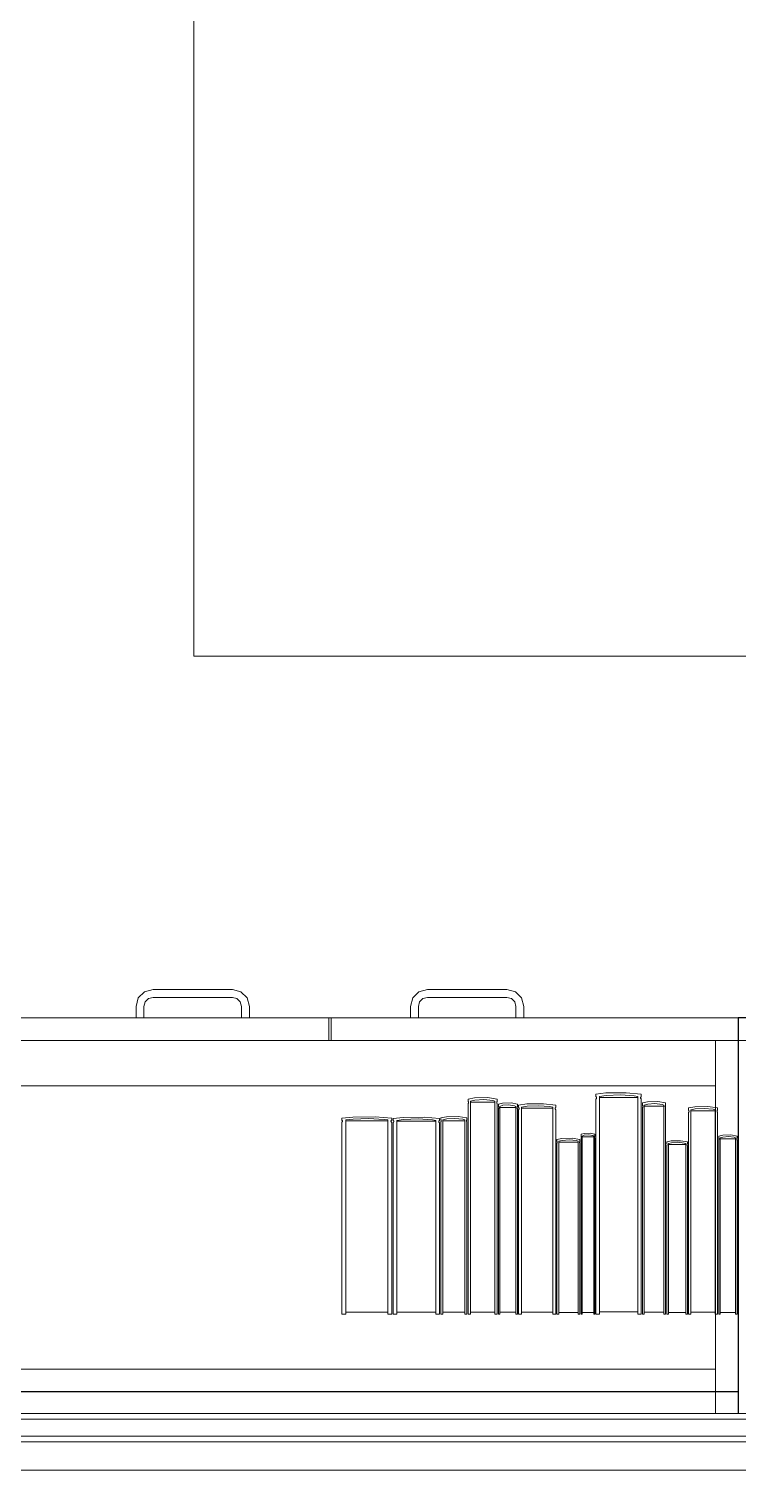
# Model space of a CAD drawing. Header units: inches. Extents: x -38 to 5698, y -33 to 92.
# Drawn here: x 196.239 to 196.864, y 18.6 to 19.871 of the extents above; entities that cross this region are included whole.
import ezdxf

# ---------------------------------------------------------------- set-up
doc = ezdxf.new("R2010")
doc.units = ezdxf.units.IN
doc.header["$MEASUREMENT"] = 0
doc.set_wipeout_variables(frame=1)
doc.linetypes.add('Wipeout_Contour', pattern=[1, 0, -1])
for name, color, linetype in [('02 _ ARQ _ ZON _ Espacio.3D', 7, 'Continuous'), ('Acabado - Muros', 7, 'Continuous'), ('Interior - Mobiliario', 7, 'Continuous')]:
    doc.layers.add(name, color=color, linetype=linetype)

msp = doc.modelspace()

# ---------------------------------------------------------------- linework, layer by layer
at = {"layer": '02 _ ARQ _ ZON _ Espacio.3D', "color": 254, "linetype": 'Continuous', "lineweight": 0, "flags": 128}
for points in [[(205.02, 18.65), (205.02, 29.6999), (193.32, 29.6999), (193.32, 25.3384), (194.57, 25.3384), (194.57, 25.1632), (193.32, 25.1632), (193.32, 18.6489)], [(205.0199, 6.5), (205.02, 18.6001), (193.32, 18.6001), (193.32, 6.5)]]:
    msp.add_lwpolyline(points, close=True, dxfattribs=at)
at = {"layer": 'Interior - Mobiliario', "color": 175, "linetype": 'Continuous', "lineweight": 13}
for p, q in [((196.3406, 19.022), (196.3351, 19.0165)), ((196.3481, 19.024), (196.3406, 19.022)), ((196.4181, 19.024), (196.3481, 19.024)), ((196.4256, 19.022), (196.4181, 19.024)), ((196.4311, 19.0165), (196.4256, 19.022)), ((196.5771, 19.0165), (196.5826, 19.022)), ((196.5826, 19.022), (196.5901, 19.024)), ((196.5901, 19.024), (196.6601, 19.024)), ((196.6601, 19.024), (196.6676, 19.022)), ((196.6676, 19.022), (196.6731, 19.0165)), ((196.3351, 19.0165), (196.3331, 19.009)), ((196.3331, 19.009), (196.3331, 18.999)), ((196.3401, 19.009), (196.3412, 19.013)), ((196.3401, 18.999), (196.3401, 19.009)), ((196.3412, 19.013), (196.3441, 19.0159)), ((196.3441, 19.0159), (196.3481, 19.017)), ((196.3481, 19.017), (196.4181, 19.017)), ((196.4181, 19.017), (196.4221, 19.0159)), ((196.4221, 19.0159), (196.425, 19.013)), ((196.425, 19.013), (196.4261, 19.009)), ((196.4261, 19.009), (196.4261, 18.999)), ((196.4331, 19.009), (196.4311, 19.0165)), ((196.4331, 18.999), (196.4331, 19.009)), ((196.5751, 19.009), (196.5771, 19.0165)), ((196.5751, 18.999), (196.5751, 19.009)), ((196.5832, 19.013), (196.5821, 19.009)), ((196.5821, 19.009), (196.5821, 18.999)), ((196.5861, 19.0159), (196.5832, 19.013)), ((196.5901, 19.017), (196.5861, 19.0159)), ((196.6601, 19.017), (196.5901, 19.017)), ((196.6641, 19.0159), (196.6601, 19.017)), ((196.667, 19.013), (196.6641, 19.0159)), ((196.6681, 19.009), (196.667, 19.013)), ((196.6681, 18.999), (196.6681, 19.009)), ((196.6731, 19.0165), (196.6751, 19.009)), ((196.6751, 19.009), (196.6751, 18.999)), ((196.8841, 18.999), (195.3841, 18.999)), ((195.4041, 18.999), (196.8641, 18.999)), ((195.4041, 18.999), (196.8641, 18.999)), ((196.1441, 18.999), (196.5031, 18.999)), ((196.3331, 18.999), (196.3401, 18.999)), ((196.4261, 18.999), (196.4331, 18.999)), ((196.5031, 18.999), (196.5031, 18.979)), ((196.8641, 18.999), (196.5051, 18.999)), ((196.5051, 18.999), (196.5051, 18.979)), ((196.5821, 18.999), (196.5751, 18.999)), ((196.6751, 18.999), (196.6681, 18.999)), ((196.8641, 18.999), (196.8841, 18.999)), ((196.8641, 18.999), (196.8641, 18.979)), ((195.4041, 18.979), (196.8641, 18.979)), ((195.4041, 18.979), (196.8641, 18.979)), ((195.4041, 18.979), (196.8641, 18.979)), ((195.4241, 18.979), (196.8441, 18.979)), ((196.1441, 18.979), (196.5031, 18.979)), ((196.8641, 18.979), (196.5051, 18.979)), ((196.8441, 18.979), (196.8841, 18.979)), ((196.8441, 18.979), (196.8441, 18.939)), ((196.8641, 18.979), (196.8641, 18.669)), ((196.8441, 18.939), (195.4241, 18.939)), ((196.7386, 18.9316), (196.7474, 18.9327)), ((196.7386, 18.9295), (196.7386, 18.9316)), ((196.7478, 18.9306), (196.7418, 18.9297)), ((196.7474, 18.9327), (196.7653, 18.9329)), ((196.7602, 18.9311), (196.7478, 18.9306)), ((196.7725, 18.9303), (196.7602, 18.9311)), ((196.7653, 18.9329), (196.7787, 18.9316)), ((196.7755, 18.9297), (196.7725, 18.9303)), ((196.7787, 18.9316), (196.7787, 18.9295)), ((196.8441, 18.939), (196.8441, 18.689)), ((196.6259, 18.9273), (196.6316, 18.9284)), ((196.6259, 18.9253), (196.6259, 18.9273)), ((196.626, 18.9252), (196.6259, 18.9253)), ((196.6259, 18.9232), (196.6261, 18.9233)), ((196.6259, 18.7376), (196.6259, 18.9232)), ((196.6262, 18.9249), (196.626, 18.9252)), ((196.6261, 18.9233), (196.6262, 18.9236)), ((196.6263, 18.9247), (196.6262, 18.9249)), ((196.6262, 18.9236), (196.6263, 18.9238)), ((196.6263, 18.9244), (196.6263, 18.9247)), ((196.6263, 18.9241), (196.6263, 18.9244)), ((196.6263, 18.9238), (196.6263, 18.9241)), ((196.6318, 18.9263), (196.628, 18.9254)), ((196.628, 18.9254), (196.628, 18.7376)), ((196.628, 18.9245), (196.6496, 18.9245)), ((196.6316, 18.9284), (196.6431, 18.9286)), ((196.6398, 18.9268), (196.6318, 18.9263)), ((196.6476, 18.926), (196.6398, 18.9268)), ((196.6431, 18.9286), (196.6517, 18.9273)), ((196.6496, 18.9254), (196.6476, 18.926)), ((196.6496, 18.7376), (196.6496, 18.9254)), ((196.6513, 18.9246), (196.6512, 18.9243)), ((196.6512, 18.9243), (196.6512, 18.924)), ((196.6512, 18.924), (196.6513, 18.9238)), ((196.6514, 18.9249), (196.6513, 18.9246)), ((196.6513, 18.9238), (196.6514, 18.9235)), ((196.6515, 18.9251), (196.6514, 18.9249)), ((196.6514, 18.9235), (196.6516, 18.9233)), ((196.6517, 18.9253), (196.6515, 18.9251)), ((196.6516, 18.9233), (196.6517, 18.9232)), ((196.6517, 18.9273), (196.6517, 18.9253)), ((196.6517, 18.9232), (196.6517, 18.7376)), ((196.6527, 18.9228), (196.6563, 18.9238)), ((196.6527, 18.9208), (196.6527, 18.9228)), ((196.6527, 18.9207), (196.6527, 18.9208)), ((196.6528, 18.9204), (196.6527, 18.9207)), ((196.6527, 18.9189), (196.6528, 18.9191)), ((196.6527, 18.9187), (196.6527, 18.9189)), ((196.6527, 18.7376), (196.6527, 18.9187)), ((196.6529, 18.9202), (196.6528, 18.9204)), ((196.6528, 18.9191), (196.6529, 18.9194)), ((196.6529, 18.9199), (196.6529, 18.9202)), ((196.6529, 18.9196), (196.6529, 18.9199)), ((196.6529, 18.9194), (196.6529, 18.9196)), ((196.6565, 18.9218), (196.654, 18.9209)), ((196.654, 18.9209), (196.654, 18.7376)), ((196.654, 18.92), (196.6681, 18.92)), ((196.6563, 18.9238), (196.6638, 18.924)), ((196.6617, 18.9223), (196.6565, 18.9218)), ((196.6668, 18.9215), (196.6617, 18.9223)), ((196.6638, 18.924), (196.6694, 18.9228)), ((196.6681, 18.9209), (196.6668, 18.9215)), ((196.6681, 18.7376), (196.6681, 18.9209)), ((196.6692, 18.9201), (196.6691, 18.9199)), ((196.6691, 18.9199), (196.6691, 18.9196)), ((196.6691, 18.9196), (196.6692, 18.9193)), ((196.6693, 18.9206), (196.6692, 18.9204)), ((196.6692, 18.9204), (196.6692, 18.9201)), ((196.6692, 18.9193), (196.6693, 18.9191)), ((196.6694, 18.9208), (196.6693, 18.9206)), ((196.6693, 18.9191), (196.6694, 18.9188)), ((196.6694, 18.9228), (196.6694, 18.9208)), ((196.6694, 18.9188), (196.6694, 18.9187)), ((196.6694, 18.9187), (196.6694, 18.7376)), ((196.6704, 18.922), (196.6776, 18.923)), ((196.6704, 18.92), (196.6704, 18.922)), ((196.6706, 18.9199), (196.6704, 18.92)), ((196.6704, 18.9179), (196.6706, 18.9181)), ((196.6704, 18.7376), (196.6704, 18.9179)), ((196.6708, 18.9196), (196.6706, 18.9199)), ((196.6706, 18.9181), (196.6708, 18.9183)), ((196.6709, 18.9194), (196.6708, 18.9196)), ((196.6708, 18.9183), (196.6709, 18.9186)), ((196.671, 18.9191), (196.6709, 18.9194)), ((196.6709, 18.9186), (196.671, 18.9188)), ((196.671, 18.9188), (196.671, 18.9191)), ((196.678, 18.921), (196.673, 18.9201)), ((196.673, 18.9201), (196.673, 18.7376)), ((196.673, 18.9192), (196.7006, 18.9192)), ((196.6776, 18.923), (196.6923, 18.9232)), ((196.6881, 18.9214), (196.678, 18.921)), ((196.6981, 18.9207), (196.6881, 18.9214)), ((196.6923, 18.9232), (196.7032, 18.922)), ((196.7006, 18.9201), (196.6981, 18.9207)), ((196.7006, 18.7376), (196.7006, 18.9201)), ((196.7029, 18.9196), (196.7027, 18.9193)), ((196.7027, 18.9193), (196.7027, 18.9191)), ((196.7027, 18.9191), (196.7027, 18.9188)), ((196.7027, 18.9188), (196.7028, 18.9185)), ((196.7028, 18.9185), (196.7029, 18.9183)), ((196.703, 18.9198), (196.7029, 18.9196)), ((196.7029, 18.9183), (196.7031, 18.918)), ((196.7032, 18.92), (196.703, 18.9198)), ((196.7031, 18.918), (196.7032, 18.9179)), ((196.7032, 18.922), (196.7032, 18.92)), ((196.7032, 18.9179), (196.7032, 18.7376)), ((196.7388, 18.9294), (196.7386, 18.9295)), ((196.7386, 18.9274), (196.7389, 18.9275)), ((196.7386, 18.7376), (196.7386, 18.9274)), ((196.739, 18.9292), (196.7388, 18.9294)), ((196.7389, 18.9275), (196.7391, 18.9278)), ((196.7392, 18.9289), (196.739, 18.9292)), ((196.7391, 18.9278), (196.7392, 18.9281)), ((196.7393, 18.9286), (196.7392, 18.9289)), ((196.7392, 18.9281), (196.7393, 18.9283)), ((196.7393, 18.9283), (196.7393, 18.9286)), ((196.7418, 18.9297), (196.7418, 18.7376)), ((196.7418, 18.9287), (196.7755, 18.9287)), ((196.7755, 18.7376), (196.7755, 18.9297)), ((196.7781, 18.9289), (196.778, 18.9286)), ((196.778, 18.9286), (196.778, 18.9283)), ((196.778, 18.9283), (196.7781, 18.928)), ((196.7783, 18.9291), (196.7781, 18.9289)), ((196.7781, 18.928), (196.7783, 18.9277)), ((196.7785, 18.9294), (196.7783, 18.9291)), ((196.7783, 18.9277), (196.7785, 18.9275)), ((196.7787, 18.9295), (196.7785, 18.9294)), ((196.7785, 18.9275), (196.7787, 18.9274)), ((196.7787, 18.9274), (196.7787, 18.7376)), ((196.7797, 18.9239), (196.7842, 18.9249)), ((196.7797, 18.9219), (196.7797, 18.9239)), ((196.7798, 18.9217), (196.7797, 18.9219)), ((196.7797, 18.9198), (196.7798, 18.9199)), ((196.7797, 18.7376), (196.7797, 18.9198)), ((196.7799, 18.9215), (196.7798, 18.9217)), ((196.7798, 18.9199), (196.7799, 18.9202)), ((196.78, 18.9213), (196.7799, 18.9215)), ((196.7799, 18.9202), (196.78, 18.9204)), ((196.78, 18.921), (196.78, 18.9213)), ((196.78, 18.9207), (196.78, 18.921)), ((196.78, 18.9204), (196.78, 18.9207)), ((196.7844, 18.9229), (196.7813, 18.922)), ((196.7813, 18.922), (196.7813, 18.7376)), ((196.7813, 18.9211), (196.7985, 18.9211)), ((196.7842, 18.9249), (196.7933, 18.9251)), ((196.7907, 18.9233), (196.7844, 18.9229)), ((196.797, 18.9226), (196.7907, 18.9233)), ((196.7933, 18.9251), (196.8001, 18.9239)), ((196.7985, 18.922), (196.797, 18.9226)), ((196.7985, 18.7376), (196.7985, 18.922)), ((196.7999, 18.9215), (196.7998, 18.9212)), ((196.7998, 18.9212), (196.7998, 18.9209)), ((196.7998, 18.9209), (196.7998, 18.9207)), ((196.7998, 18.9207), (196.7999, 18.9204)), ((196.8, 18.9217), (196.7999, 18.9215)), ((196.7999, 18.9204), (196.7999, 18.9201)), ((196.7999, 18.9201), (196.8001, 18.9199)), ((196.8001, 18.9219), (196.8, 18.9217)), ((196.8001, 18.9239), (196.8001, 18.9219)), ((196.8001, 18.9199), (196.8001, 18.9198)), ((196.8001, 18.9198), (196.8001, 18.7376)), ((196.8203, 18.9196), (196.826, 18.9206)), ((196.8203, 18.9176), (196.8203, 18.9196)), ((196.8204, 18.9175), (196.8203, 18.9176)), ((196.8206, 18.9173), (196.8204, 18.9175)), ((196.8207, 18.9171), (196.8206, 18.9173)), ((196.8262, 18.9186), (196.8224, 18.9178)), ((196.8224, 18.9178), (196.8224, 18.7376)), ((196.826, 18.9206), (196.8374, 18.9208)), ((196.8341, 18.9191), (196.8262, 18.9186)), ((196.842, 18.9183), (196.8341, 18.9191)), ((196.8374, 18.9208), (196.846, 18.9196)), ((196.8439, 18.9178), (196.842, 18.9183)), ((196.8439, 18.7376), (196.8439, 18.9178)), ((196.8457, 18.9173), (196.8456, 18.917)), ((196.8459, 18.9175), (196.8457, 18.9173)), ((196.846, 18.9176), (196.8459, 18.9175)), ((196.846, 18.9196), (196.846, 18.9176)), ((196.5145, 18.9106), (196.5242, 18.9115)), ((196.5145, 18.9087), (196.5145, 18.9106)), ((196.5147, 18.9086), (196.5145, 18.9087)), ((196.5145, 18.9068), (196.5147, 18.9069)), ((196.5145, 18.7376), (196.5145, 18.9068)), ((196.5149, 18.9084), (196.5147, 18.9086)), ((196.5147, 18.9069), (196.515, 18.9072)), ((196.5151, 18.9082), (196.5149, 18.9084)), ((196.515, 18.9072), (196.5151, 18.9074)), ((196.5152, 18.9079), (196.5151, 18.9082)), ((196.5151, 18.9074), (196.5152, 18.9077)), ((196.5152, 18.9077), (196.5152, 18.9079)), ((196.5246, 18.9097), (196.518, 18.9089)), ((196.518, 18.9089), (196.518, 18.7376)), ((196.518, 18.908), (196.5551, 18.908)), ((196.5242, 18.9115), (196.5439, 18.9118)), ((196.5382, 18.9101), (196.5246, 18.9097)), ((196.5518, 18.9094), (196.5382, 18.9101)), ((196.5439, 18.9118), (196.5587, 18.9106)), ((196.5551, 18.9089), (196.5518, 18.9094)), ((196.5551, 18.7376), (196.5551, 18.9089)), ((196.558, 18.9081), (196.5579, 18.9079)), ((196.5579, 18.9079), (196.5579, 18.9076)), ((196.5579, 18.9076), (196.558, 18.9074)), ((196.5582, 18.9084), (196.558, 18.9081)), ((196.558, 18.9074), (196.5582, 18.9071)), ((196.5584, 18.9086), (196.5582, 18.9084)), ((196.5582, 18.9071), (196.5585, 18.9069)), ((196.5587, 18.9087), (196.5584, 18.9086)), ((196.5585, 18.9069), (196.5587, 18.9068)), ((196.5587, 18.9106), (196.5587, 18.9087)), ((196.5587, 18.9068), (196.5587, 18.7376)), ((196.5597, 18.9103), (196.5687, 18.9112)), ((196.5597, 18.9084), (196.5597, 18.9103)), ((196.5598, 18.9083), (196.5597, 18.9084)), ((196.5597, 18.9065), (196.5599, 18.9066)), ((196.5597, 18.7376), (196.5597, 18.9065)), ((196.5601, 18.9081), (196.5598, 18.9083)), ((196.5599, 18.9066), (196.5601, 18.9068)), ((196.5603, 18.9078), (196.5601, 18.9081)), ((196.5601, 18.9068), (196.5603, 18.9071)), ((196.5603, 18.9076), (196.5603, 18.9078)), ((196.5604, 18.9073), (196.5603, 18.9076)), ((196.5603, 18.9071), (196.5604, 18.9073)), ((196.5691, 18.9093), (196.563, 18.9085)), ((196.563, 18.9085), (196.563, 18.7376)), ((196.563, 18.9077), (196.5975, 18.9077)), ((196.5687, 18.9112), (196.5871, 18.9114)), ((196.5818, 18.9098), (196.5691, 18.9093)), ((196.5944, 18.909), (196.5818, 18.9098)), ((196.5871, 18.9114), (196.6008, 18.9103)), ((196.5975, 18.9085), (196.5944, 18.909)), ((196.5975, 18.7376), (196.5975, 18.9085)), ((196.6002, 18.9078), (196.6001, 18.9075)), ((196.6001, 18.9075), (196.6001, 18.9073)), ((196.6001, 18.9073), (196.6002, 18.907)), ((196.6004, 18.908), (196.6002, 18.9078)), ((196.6002, 18.907), (196.6004, 18.9068)), ((196.6006, 18.9082), (196.6004, 18.908)), ((196.6004, 18.9068), (196.6007, 18.9066)), ((196.6008, 18.9084), (196.6006, 18.9082)), ((196.6007, 18.9066), (196.6008, 18.9065)), ((196.6008, 18.9103), (196.6008, 18.9084)), ((196.6008, 18.9065), (196.6008, 18.7376)), ((196.6018, 18.9108), (196.6069, 18.9118)), ((196.6018, 18.909), (196.6018, 18.9108)), ((196.6019, 18.9089), (196.6018, 18.909)), ((196.6018, 18.907), (196.6019, 18.9072)), ((196.6018, 18.7376), (196.6018, 18.907)), ((196.6021, 18.9086), (196.6019, 18.9089)), ((196.6019, 18.9072), (196.6021, 18.9074)), ((196.6022, 18.9084), (196.6021, 18.9086)), ((196.6021, 18.9074), (196.6022, 18.9076)), ((196.6022, 18.9082), (196.6022, 18.9084)), ((196.6022, 18.9079), (196.6022, 18.9082)), ((196.6022, 18.9076), (196.6022, 18.9079)), ((196.6071, 18.9099), (196.6037, 18.9091)), ((196.6037, 18.9091), (196.6037, 18.7376)), ((196.6037, 18.9082), (196.6231, 18.9082)), ((196.6069, 18.9118), (196.6172, 18.912)), ((196.6142, 18.9103), (196.6071, 18.9099)), ((196.6213, 18.9096), (196.6142, 18.9103)), ((196.6172, 18.912), (196.6249, 18.9108)), ((196.6231, 18.9091), (196.6213, 18.9096)), ((196.6231, 18.7376), (196.6231, 18.9091)), ((196.6246, 18.9084), (196.6245, 18.9081)), ((196.6245, 18.9081), (196.6245, 18.9078)), ((196.6245, 18.9078), (196.6246, 18.9076)), ((196.6247, 18.9086), (196.6246, 18.9084)), ((196.6246, 18.9076), (196.6247, 18.9074)), ((196.6248, 18.9088), (196.6247, 18.9086)), ((196.6247, 18.9074), (196.6248, 18.9071)), ((196.6249, 18.909), (196.6248, 18.9088)), ((196.6248, 18.9071), (196.6249, 18.907)), ((196.6249, 18.9108), (196.6249, 18.909)), ((196.6249, 18.907), (196.6249, 18.7376)), ((196.8203, 18.9156), (196.8205, 18.9158)), ((196.8203, 18.7376), (196.8203, 18.9156)), ((196.8205, 18.9158), (196.8206, 18.916)), ((196.8206, 18.916), (196.8207, 18.9163)), ((196.8208, 18.9168), (196.8207, 18.9171)), ((196.8207, 18.9163), (196.8208, 18.9165)), ((196.8208, 18.9165), (196.8208, 18.9168)), ((196.8224, 18.9169), (196.8439, 18.9169)), ((196.8456, 18.917), (196.8456, 18.9167)), ((196.8456, 18.9167), (196.8456, 18.9165)), ((196.8456, 18.9165), (196.8456, 18.9162)), ((196.8456, 18.9162), (196.8457, 18.916)), ((196.8457, 18.916), (196.8459, 18.9157)), ((196.8459, 18.9157), (196.846, 18.9156)), ((196.846, 18.9156), (196.846, 18.7376)), ((196.7042, 18.8917), (196.7087, 18.8926)), ((196.7042, 18.8901), (196.7042, 18.8917)), ((196.7087, 18.8926), (196.7178, 18.8928)), ((196.7178, 18.8928), (196.7246, 18.8917)), ((196.7246, 18.8917), (196.7246, 18.8901)), ((196.7256, 18.8963), (196.7282, 18.8971)), ((196.7256, 18.8945), (196.7256, 18.8963)), ((196.7256, 18.8944), (196.7256, 18.8945)), ((196.7257, 18.8942), (196.7256, 18.8944)), ((196.7256, 18.8928), (196.7257, 18.8929)), ((196.7256, 18.7376), (196.7256, 18.8928)), ((196.7258, 18.894), (196.7257, 18.8942)), ((196.7257, 18.8931), (196.7258, 18.8933)), ((196.7257, 18.8929), (196.7257, 18.8931)), ((196.7258, 18.8938), (196.7258, 18.894)), ((196.7258, 18.8936), (196.7258, 18.8938)), ((196.7258, 18.8933), (196.7258, 18.8936)), ((196.7284, 18.8954), (196.7266, 18.8947)), ((196.7266, 18.8947), (196.7266, 18.7376)), ((196.7266, 18.8939), (196.7367, 18.8939)), ((196.7282, 18.8971), (196.7336, 18.8973)), ((196.7321, 18.8958), (196.7284, 18.8954)), ((196.7358, 18.8951), (196.7321, 18.8958)), ((196.7336, 18.8973), (196.7376, 18.8963)), ((196.7367, 18.8947), (196.7358, 18.8951)), ((196.7367, 18.7376), (196.7367, 18.8947)), ((196.7375, 18.894), (196.7374, 18.8937)), ((196.7374, 18.8937), (196.7374, 18.8935)), ((196.7374, 18.8935), (196.7375, 18.8933)), ((196.7376, 18.8944), (196.7375, 18.8942)), ((196.7375, 18.8942), (196.7375, 18.894)), ((196.7375, 18.8933), (196.7375, 18.8931)), ((196.7375, 18.8931), (196.7376, 18.8929)), ((196.7376, 18.8963), (196.7376, 18.8945)), ((196.7376, 18.8945), (196.7376, 18.8944)), ((196.7376, 18.8929), (196.7376, 18.8928)), ((196.7376, 18.8928), (196.7376, 18.7376)), ((196.847, 18.8947), (196.8505, 18.8955)), ((196.847, 18.893), (196.847, 18.8947)), ((196.8471, 18.8929), (196.847, 18.893)), ((196.8472, 18.8927), (196.8471, 18.8929)), ((196.8472, 18.8925), (196.8472, 18.8927)), ((196.8473, 18.8923), (196.8472, 18.8925)), ((196.8472, 18.8918), (196.8473, 18.892)), ((196.8472, 18.8916), (196.8472, 18.8918)), ((196.8473, 18.892), (196.8473, 18.8923)), ((196.8507, 18.8938), (196.8483, 18.8931)), ((196.8483, 18.8931), (196.8483, 18.7376)), ((196.8483, 18.8923), (196.8618, 18.8923)), ((196.8505, 18.8955), (196.8577, 18.8957)), ((196.8557, 18.8942), (196.8507, 18.8938)), ((196.8606, 18.8936), (196.8557, 18.8942)), ((196.8577, 18.8957), (196.8631, 18.8947)), ((196.8618, 18.8931), (196.8606, 18.8936)), ((196.8618, 18.7376), (196.8618, 18.8931)), ((196.8629, 18.8924), (196.8628, 18.8922)), ((196.8628, 18.8922), (196.8628, 18.892)), ((196.8628, 18.892), (196.8629, 18.8917)), ((196.863, 18.8929), (196.8629, 18.8926)), ((196.8629, 18.8926), (196.8629, 18.8924)), ((196.8629, 18.8917), (196.8629, 18.8915)), ((196.8631, 18.893), (196.863, 18.8929)), ((196.8631, 18.8947), (196.8631, 18.893)), ((196.7043, 18.89), (196.7042, 18.8901)), ((196.7042, 18.8884), (196.7043, 18.8885)), ((196.7042, 18.7376), (196.7042, 18.8884)), ((196.7044, 18.8898), (196.7043, 18.89)), ((196.7043, 18.8885), (196.7044, 18.8887)), ((196.7045, 18.8896), (196.7044, 18.8898)), ((196.7044, 18.8887), (196.7045, 18.8889)), ((196.7046, 18.8894), (196.7045, 18.8896)), ((196.7045, 18.8889), (196.7046, 18.8891)), ((196.7046, 18.8891), (196.7046, 18.8894)), ((196.7089, 18.8909), (196.7059, 18.8902)), ((196.7059, 18.8902), (196.7059, 18.7376)), ((196.7059, 18.8894), (196.723, 18.8894)), ((196.7152, 18.8913), (196.7089, 18.8909)), ((196.7214, 18.8907), (196.7152, 18.8913)), ((196.723, 18.8902), (196.7214, 18.8907)), ((196.723, 18.7376), (196.723, 18.8902)), ((196.7244, 18.8897), (196.7243, 18.8895)), ((196.7243, 18.8895), (196.7243, 18.8893)), ((196.7243, 18.8893), (196.7243, 18.8891)), ((196.7243, 18.8891), (196.7243, 18.8889)), ((196.7243, 18.8889), (196.7244, 18.8886)), ((196.7245, 18.8899), (196.7244, 18.8897)), ((196.7244, 18.8886), (196.7245, 18.8885)), ((196.7246, 18.8901), (196.7245, 18.8899)), ((196.7245, 18.8885), (196.7246, 18.8884)), ((196.7246, 18.8884), (196.7246, 18.7376)), ((196.8011, 18.8896), (196.8051, 18.8904)), ((196.8011, 18.8879), (196.8011, 18.8896)), ((196.8012, 18.8879), (196.8011, 18.8879)), ((196.8011, 18.8863), (196.8012, 18.8864)), ((196.8011, 18.7376), (196.8011, 18.8863)), ((196.8013, 18.8877), (196.8012, 18.8879)), ((196.8012, 18.8864), (196.8013, 18.8866)), ((196.8014, 18.8874), (196.8013, 18.8877)), ((196.8013, 18.8866), (196.8014, 18.8868)), ((196.8014, 18.8872), (196.8014, 18.8874)), ((196.8014, 18.887), (196.8014, 18.8872)), ((196.8014, 18.8868), (196.8014, 18.887)), ((196.8053, 18.8888), (196.8026, 18.8881)), ((196.8026, 18.8881), (196.8026, 18.7376)), ((196.8026, 18.8873), (196.8179, 18.8873)), ((196.8051, 18.8904), (196.8133, 18.8906)), ((196.8109, 18.8892), (196.8053, 18.8888)), ((196.8165, 18.8885), (196.8109, 18.8892)), ((196.8133, 18.8906), (196.8193, 18.8896)), ((196.8179, 18.8881), (196.8165, 18.8885)), ((196.8179, 18.7376), (196.8179, 18.8881)), ((196.8191, 18.8874), (196.819, 18.8872)), ((196.819, 18.8872), (196.819, 18.887)), ((196.819, 18.887), (196.8191, 18.8867)), ((196.8192, 18.8878), (196.8191, 18.8876)), ((196.8191, 18.8876), (196.8191, 18.8874)), ((196.8191, 18.8867), (196.8192, 18.8865)), ((196.8193, 18.8879), (196.8192, 18.8878)), ((196.8192, 18.8865), (196.8193, 18.8863)), ((196.8193, 18.8896), (196.8193, 18.8879)), ((196.8193, 18.8863), (196.8193, 18.8863)), ((196.8193, 18.8863), (196.8193, 18.7376)), ((196.847, 18.8912), (196.8471, 18.8914)), ((196.847, 18.7376), (196.847, 18.8912)), ((196.8471, 18.8914), (196.8472, 18.8916)), ((196.8629, 18.8915), (196.863, 18.8913)), ((196.863, 18.8913), (196.8631, 18.8912)), ((196.8631, 18.8912), (196.8631, 18.7376)), ((196.5551, 18.7394), (196.518, 18.7394)), ((196.5975, 18.7394), (196.563, 18.7394)), ((196.6231, 18.7394), (196.6037, 18.7394)), ((196.6496, 18.7395), (196.628, 18.7395)), ((196.6681, 18.7395), (196.654, 18.7395)), ((196.7006, 18.7395), (196.673, 18.7395)), ((196.723, 18.7392), (196.7059, 18.7392)), ((196.7367, 18.7392), (196.7266, 18.7392)), ((196.7755, 18.7396), (196.7418, 18.7396)), ((196.7985, 18.7395), (196.7813, 18.7395)), ((196.8179, 18.7392), (196.8026, 18.7392)), ((196.8439, 18.7395), (196.8224, 18.7395)), ((196.8618, 18.7392), (196.8483, 18.7392)), ((196.518, 18.7376), (196.5145, 18.7376)), ((196.5587, 18.7376), (196.5551, 18.7376)), ((196.563, 18.7376), (196.5597, 18.7376)), ((196.6008, 18.7376), (196.5975, 18.7376)), ((196.6037, 18.7376), (196.6018, 18.7376)), ((196.6249, 18.7376), (196.6231, 18.7376)), ((196.628, 18.7376), (196.6259, 18.7376)), ((196.6517, 18.7376), (196.6496, 18.7376)), ((196.654, 18.7376), (196.6527, 18.7376)), ((196.6694, 18.7376), (196.6681, 18.7376)), ((196.673, 18.7376), (196.6704, 18.7376)), ((196.7032, 18.7376), (196.7006, 18.7376)), ((196.7059, 18.7376), (196.7042, 18.7376)), ((196.7246, 18.7376), (196.723, 18.7376)), ((196.7266, 18.7376), (196.7256, 18.7376)), ((196.7376, 18.7376), (196.7367, 18.7376)), ((196.7418, 18.7376), (196.7386, 18.7376)), ((196.7787, 18.7376), (196.7755, 18.7376)), ((196.7813, 18.7376), (196.7797, 18.7376)), ((196.8001, 18.7376), (196.7985, 18.7376)), ((196.8026, 18.7376), (196.8011, 18.7376)), ((196.8193, 18.7376), (196.8179, 18.7376)), ((196.8224, 18.7376), (196.8203, 18.7376)), ((196.846, 18.7376), (196.8439, 18.7376)), ((196.8483, 18.7376), (196.847, 18.7376)), ((196.8631, 18.7376), (196.8618, 18.7376)), ((195.4241, 18.689), (196.8441, 18.689)), ((196.8641, 18.669), (195.4041, 18.669))]:
    msp.add_line(p, q, dxfattribs=at)
at = {"layer": 'Interior - Mobiliario', "color": 175, "linetype": 'Continuous', "lineweight": 30}
msp.add_line((196.8841, 18.999), (196.8641, 18.999), dxfattribs=at)
at = {"layer": 'Interior - Mobiliario', "color": 175, "linetype": 'Continuous', "lineweight": 13, "flags": 128}
msp.add_lwpolyline([(196.8841, 20.618), (195.3841, 20.618), (195.3841, 20.018), (196.3841, 20.018), (196.3841, 19.318), (196.8841, 19.318)], close=True, dxfattribs=at)

# ---------------------------------------------------------------- next in the draw order: wipeouts: each hides what was drawn before it
at = {"color": 254, "linetype": 'Wipeout_Contour', "lineweight": 0, "ltscale": 6477.438837}
msp.add_wipeout([(195.4041, 18.669), (195.4041, 18.649), (196.8641, 18.649), (196.8641, 18.669)], dxfattribs=at).dxf.layer = 'Interior - Mobiliario'

# ---------------------------------------------------------------- next in the draw order: linework, layer by layer
at = {"layer": 'Interior - Mobiliario', "color": 175, "linetype": 'Continuous', "lineweight": 30}
for p, q in [((196.8641, 18.999), (196.8641, 18.649)), ((196.8641, 18.669), (195.4041, 18.669)), ((196.8641, 18.669), (196.8641, 18.649)), ((196.8641, 18.649), (195.4041, 18.649)), ((196.8841, 18.649), (196.8641, 18.649))]:
    msp.add_line(p, q, dxfattribs=at)
at = {"layer": 'Interior - Mobiliario', "color": 175, "linetype": 'Continuous', "lineweight": 13}
for p, q in [((196.8641, 18.649), (196.8641, 18.999)), ((196.8641, 18.999), (196.8641, 18.649)), ((196.8641, 18.999), (196.8641, 18.669)), ((196.8641, 18.979), (196.8641, 18.669)), ((196.8641, 18.979), (196.8641, 18.669)), ((196.8441, 18.689), (196.8441, 18.649)), ((195.4041, 18.669), (196.8641, 18.669)), ((196.8641, 18.669), (195.4041, 18.669)), ((196.8641, 18.669), (195.4041, 18.669)), ((196.8641, 18.669), (195.4041, 18.669)), ((196.8641, 18.669), (196.8641, 18.649)), ((195.3841, 18.649), (196.8841, 18.649)), ((196.8641, 18.649), (195.4041, 18.649)), ((196.8641, 18.649), (195.4041, 18.649)), ((196.8441, 18.649), (195.4241, 18.649)), ((196.8841, 18.649), (196.8441, 18.649)), ((196.8841, 18.649), (196.8641, 18.649))]:
    msp.add_line(p, q, dxfattribs=at)

# ---------------------------------------------------------------- next in the draw order: wipeouts: each hides what was drawn before it
at = {"color": 254, "linetype": 'Wipeout_Contour', "lineweight": 0, "ltscale": 9714.484665}
msp.add_wipeout([(194.9699, 18.6), (197.1199, 18.6), (197.1199, 18.65), (194.9864, 18.65), (194.9864, 18.617), (194.9699, 18.617)], dxfattribs=at).dxf.layer = 'Acabado - Muros'

# ---------------------------------------------------------------- next in the draw order: linework, layer by layer
at = {"layer": 'Acabado - Muros', "color": 251, "linetype": 'Continuous', "lineweight": 13, "flags": 128}
for points in [[(197.1199, 18.65), (194.9864, 18.65)], [(197.1199, 18.6), (194.9699, 18.6), (193.27, 18.6)]]:
    msp.add_lwpolyline(points, dxfattribs=at)

# ---------------------------------------------------------------- next in the draw order: wipeouts: each hides what was drawn before it
at = {"color": 254, "linetype": 'Wipeout_Contour', "lineweight": 0, "ltscale": 6477.114076}
msp.add_wipeout([(194.9864, 18.645), (194.9864, 18.625), (197.1199, 18.625), (197.1199, 18.645)], dxfattribs=at).dxf.layer = 'Acabado - Muros'

# ---------------------------------------------------------------- next in the draw order: hatches: boundary and pattern name
at = {"layer": 'Acabado - Muros', "linetype": 'Continuous', "lineweight": 0}
h = msp.add_hatch(dxfattribs=at)
h.set_pattern_fill('CONTRACHAPADO_0002', color=254, style=0, pattern_type=2)
h.set_pattern_definition([(0, (185.000023, 3e-09), (0, 0.03), [])])
h.paths.add_polyline_path([(194.9864, 18.645), (194.9864, 18.625), (197.1199, 18.625), (197.1199, 18.645)])

# ---------------------------------------------------------------- next in the draw order: linework, layer by layer
at = {"layer": 'Acabado - Muros', "color": 7, "linetype": 'Continuous', "lineweight": 13, "flags": 128}
msp.add_lwpolyline([(194.9864, 18.645), (194.9864, 18.625), (197.1199, 18.625), (197.1199, 18.645)], close=True, dxfattribs=at)

doc.saveas('drawing.dxf')
